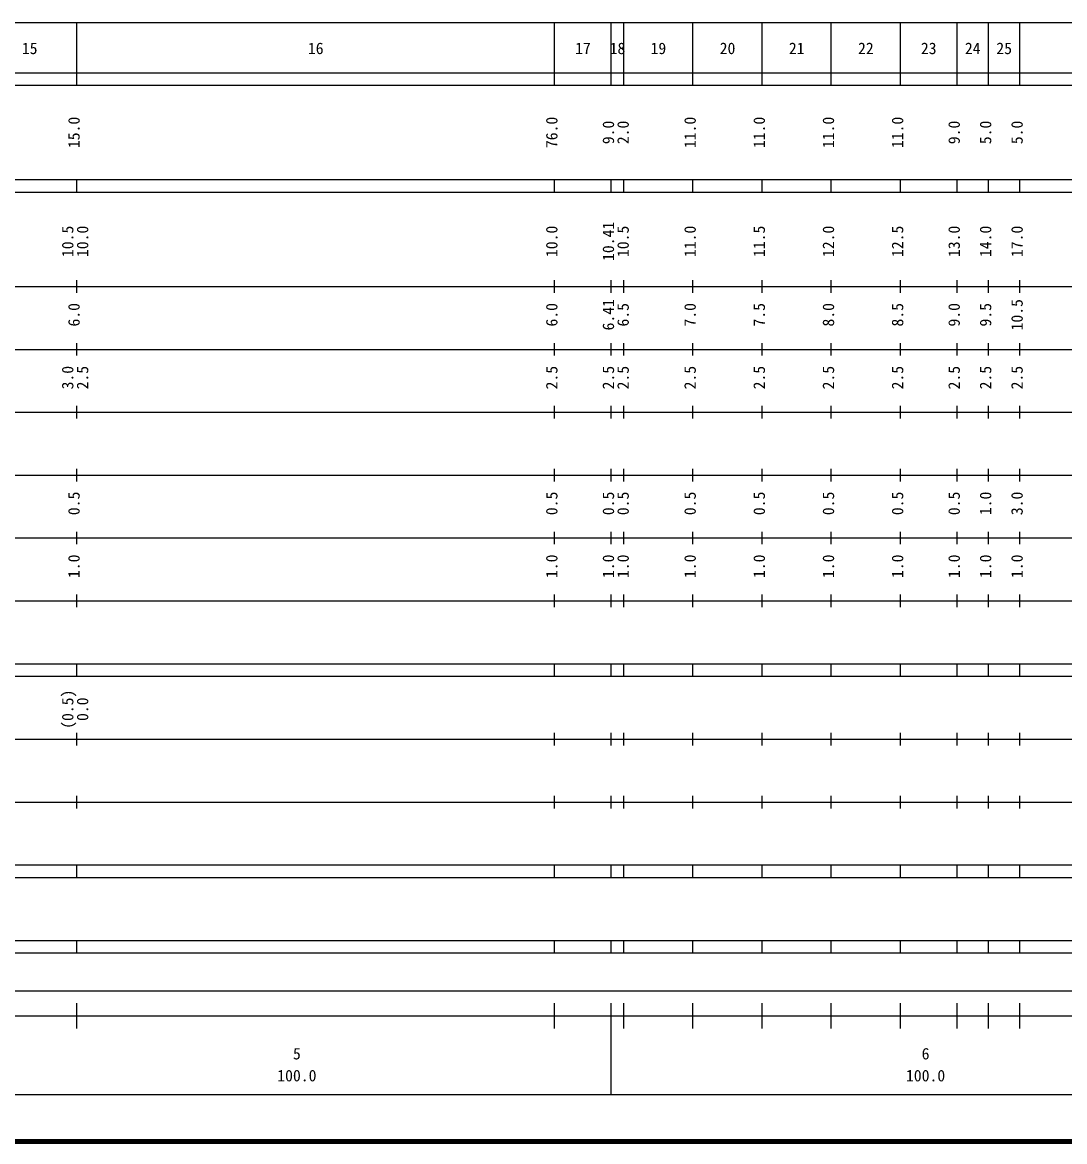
# Model space of a CAD drawing. Units: millimetres on the paper, enlarged 1000 times. Extents: x 40000 to 680000, y 20000 to 380000.
# Drawn here: x 274340 to 440115, y 20000 to 198000 of the extents above; entities that cross this region are included whole.
import ezdxf
from ezdxf.enums import TextEntityAlignment as Align

# ---------------------------------------------------------------- set-up
doc = ezdxf.new("R2010")
doc.units = ezdxf.units.MM
doc.header["$LTSCALE"] = 1000
doc.layers.add('M-TTL', color=2, linetype='Continuous', lineweight=140)
doc.layers.add('M-TTL-BAND', color=7, linetype='Continuous', lineweight=25)
doc.styles.add('ＭＳ ゴシック', font='')
doc.styles.get('ＭＳ ゴシック').set_extended_font_data('MS Gothic')

msp = doc.modelspace()

# ---------------------------------------------------------------- linework, layer by layer
at = {"layer": 'M-TTL'}
msp.add_line((40000, 20000), (680000, 20000), dxfattribs=at)
at = {"layer": 'M-TTL-BAND'}
for p, q in [((68000, 198000), (579000, 198000)), ((283000, 188000), (283000, 198000)), ((359000, 188000), (359000, 198000)), ((368000, 188000), (368000, 198000)), ((370000, 188000), (370000, 198000)), ((381000, 188000), (381000, 198000)), ((392000, 188000), (392000, 198000)), ((403000, 188000), (403000, 198000)), ((414000, 188000), (414000, 198000)), ((423000, 188000), (423000, 198000)), ((428000, 188000), (428000, 198000)), ((433000, 188000), (433000, 198000)), ((40000, 190000), (579000, 190000)), ((40000, 188000), (579000, 188000)), ((40000, 173000), (579000, 173000)), ((283000, 171000), (283000, 173000)), ((359000, 171000), (359000, 173000)), ((368000, 171000), (368000, 173000)), ((370000, 171000), (370000, 173000)), ((381000, 171000), (381000, 173000)), ((392000, 171000), (392000, 173000)), ((403000, 171000), (403000, 173000)), ((414000, 171000), (414000, 173000)), ((423000, 171000), (423000, 173000)), ((428000, 171000), (428000, 173000)), ((433000, 171000), (433000, 173000)), ((40000, 171000), (579000, 171000)), ((283000, 155000), (283000, 157000)), ((359000, 155000), (359000, 157000)), ((368000, 155000), (368000, 157000)), ((370000, 155000), (370000, 157000)), ((381000, 155000), (381000, 157000)), ((392000, 155000), (392000, 157000)), ((403000, 155000), (403000, 157000)), ((414000, 155000), (414000, 157000)), ((423000, 155000), (423000, 157000)), ((428000, 155000), (428000, 157000)), ((433000, 155000), (433000, 157000)), ((40000, 156000), (579000, 156000)), ((46000, 146000), (579000, 146000)), ((283000, 145000), (283000, 147000)), ((359000, 145000), (359000, 147000)), ((368000, 145000), (368000, 147000)), ((370000, 145000), (370000, 147000)), ((381000, 145000), (381000, 147000)), ((392000, 145000), (392000, 147000)), ((403000, 145000), (403000, 147000)), ((414000, 145000), (414000, 147000)), ((423000, 145000), (423000, 147000)), ((428000, 145000), (428000, 147000)), ((433000, 145000), (433000, 147000)), ((52000, 136000), (579000, 136000)), ((283000, 135000), (283000, 137000)), ((359000, 135000), (359000, 137000)), ((368000, 135000), (368000, 137000)), ((370000, 135000), (370000, 137000)), ((381000, 135000), (381000, 137000)), ((392000, 135000), (392000, 137000)), ((403000, 135000), (403000, 137000)), ((414000, 135000), (414000, 137000)), ((423000, 135000), (423000, 137000)), ((428000, 135000), (428000, 137000)), ((433000, 135000), (433000, 137000)), ((283000, 125000), (283000, 127000)), ((359000, 125000), (359000, 127000)), ((368000, 125000), (368000, 127000)), ((370000, 125000), (370000, 127000)), ((381000, 125000), (381000, 127000)), ((392000, 125000), (392000, 127000)), ((403000, 125000), (403000, 127000)), ((414000, 125000), (414000, 127000)), ((423000, 125000), (423000, 127000)), ((428000, 125000), (428000, 127000)), ((433000, 125000), (433000, 127000)), ((46000, 126000), (579000, 126000)), ((52000, 116000), (579000, 116000)), ((283000, 115000), (283000, 117000)), ((359000, 115000), (359000, 117000)), ((368000, 115000), (368000, 117000)), ((370000, 115000), (370000, 117000)), ((381000, 115000), (381000, 117000)), ((392000, 115000), (392000, 117000)), ((403000, 115000), (403000, 117000)), ((414000, 115000), (414000, 117000)), ((423000, 115000), (423000, 117000)), ((428000, 115000), (428000, 117000)), ((433000, 115000), (433000, 117000)), ((283000, 105000), (283000, 107000)), ((359000, 105000), (359000, 107000)), ((368000, 105000), (368000, 107000)), ((370000, 105000), (370000, 107000)), ((381000, 105000), (381000, 107000)), ((392000, 105000), (392000, 107000)), ((403000, 105000), (403000, 107000)), ((414000, 105000), (414000, 107000)), ((423000, 105000), (423000, 107000)), ((428000, 105000), (428000, 107000)), ((433000, 105000), (433000, 107000)), ((46000, 106000), (579000, 106000)), ((40000, 96000), (579000, 96000)), ((283000, 94000), (283000, 96000)), ((359000, 94000), (359000, 96000)), ((368000, 94000), (368000, 96000)), ((370000, 94000), (370000, 96000)), ((381000, 94000), (381000, 96000)), ((392000, 94000), (392000, 96000)), ((403000, 94000), (403000, 96000)), ((414000, 94000), (414000, 96000)), ((423000, 94000), (423000, 96000)), ((428000, 94000), (428000, 96000)), ((433000, 94000), (433000, 96000)), ((40000, 94000), (579000, 94000)), ((49000, 84000), (579000, 84000)), ((283000, 83000), (283000, 85000)), ((359000, 83000), (359000, 85000)), ((368000, 83000), (368000, 85000)), ((370000, 83000), (370000, 85000)), ((381000, 83000), (381000, 85000)), ((392000, 83000), (392000, 85000)), ((403000, 83000), (403000, 85000)), ((414000, 83000), (414000, 85000)), ((423000, 83000), (423000, 85000)), ((428000, 83000), (428000, 85000)), ((433000, 83000), (433000, 85000)), ((283000, 73000), (283000, 75000)), ((359000, 73000), (359000, 75000)), ((368000, 73000), (368000, 75000)), ((370000, 73000), (370000, 75000)), ((381000, 73000), (381000, 75000)), ((392000, 73000), (392000, 75000)), ((403000, 73000), (403000, 75000)), ((414000, 73000), (414000, 75000)), ((423000, 73000), (423000, 75000)), ((428000, 73000), (428000, 75000)), ((433000, 73000), (433000, 75000)), ((40000, 74000), (579000, 74000)), ((40000, 64000), (579000, 64000)), ((283000, 62000), (283000, 64000)), ((359000, 62000), (359000, 64000)), ((368000, 62000), (368000, 64000)), ((370000, 62000), (370000, 64000)), ((381000, 62000), (381000, 64000)), ((392000, 62000), (392000, 64000)), ((403000, 62000), (403000, 64000)), ((414000, 62000), (414000, 64000)), ((423000, 62000), (423000, 64000)), ((428000, 62000), (428000, 64000)), ((433000, 62000), (433000, 64000)), ((40000, 62000), (579000, 62000)), ((40000, 52000), (579000, 52000)), ((283000, 50000), (283000, 52000)), ((359000, 50000), (359000, 52000)), ((368000, 50000), (368000, 52000)), ((370000, 50000), (370000, 52000)), ((381000, 50000), (381000, 52000)), ((392000, 50000), (392000, 52000)), ((403000, 50000), (403000, 52000)), ((414000, 50000), (414000, 52000)), ((423000, 50000), (423000, 52000)), ((428000, 50000), (428000, 52000)), ((433000, 50000), (433000, 52000)), ((40000, 50000), (579000, 50000)), ((71000, 44000), (565000, 44000)), ((283000, 38000), (283000, 42000)), ((359000, 38000), (359000, 42000)), ((368000, 27500), (368000, 42000)), ((370000, 38000), (370000, 42000)), ((381000, 38000), (381000, 42000)), ((392000, 38000), (392000, 42000)), ((403000, 38000), (403000, 42000)), ((414000, 38000), (414000, 42000)), ((423000, 38000), (423000, 42000)), ((428000, 38000), (428000, 42000)), ((433000, 38000), (433000, 42000)), ((40000, 40000), (579000, 40000)), ((68000, 27500), (579000, 27500))]:
    msp.add_line(p, q, dxfattribs=at)

# ---------------------------------------------------------------- texts
at = {"layer": 'M-TTL-BAND', "style": 'ＭＳ ゴシック'}
for s, p in [('15', (275500, 192405)), ('16', (321000, 192405)), ('17', (363500, 192405)), ('18', (369000, 192405)), ('19', (375500, 192405)), ('20', (386500, 192405)), ('21', (397500, 192405)), ('22', (408500, 192405)), ('23', (418500, 192405)), ('24', (425500, 192405)), ('25', (430500, 192405)), ('5', (318000, 32523)), ('6', (418000, 32523)), ('100.0', (318000, 29033)), ('100.0', (418000, 29033))]:
    msp.add_text(s, height=1833, dxfattribs=at).set_placement(p, align=Align.BOTTOM_CENTER)
for s, p in [('15.0', (284000, 180500)), ('76.0', (360000, 180500)), ('9.0', (369000, 180500)), ('2.0', (371342, 180500)), ('11.0', (382000, 180500)), ('11.0', (393000, 180500)), ('11.0', (404000, 180500)), ('11.0', (415000, 180500)), ('9.0', (424000, 180500)), ('5.0', (429000, 180500)), ('5.0', (434000, 180500)), ('10.41', (369000, 163174)), ('10.5', (283000, 163174)), ('10.0', (285370, 163174)), ('10.0', (360000, 163174)), ('10.5', (371342, 163174)), ('11.0', (382000, 163174)), ('11.5', (393000, 163174)), ('12.0', (404000, 163174)), ('12.5', (415000, 163174)), ('13.0', (424000, 163174)), ('14.0', (429000, 163174)), ('17.0', (434000, 163174)), ('6.0', (284000, 151500)), ('6.0', (360000, 151500)), ('6.41', (369000, 151500)), ('6.5', (371342, 151500)), ('7.0', (382000, 151500)), ('7.5', (393000, 151500)), ('8.0', (404000, 151500)), ('8.5', (415000, 151500)), ('9.0', (424000, 151500)), ('9.5', (429000, 151500)), ('10.5', (434000, 151500)), ('3.0', (283000, 141500)), ('2.5', (285370, 141500)), ('2.5', (360000, 141500)), ('2.5', (369000, 141500)), ('2.5', (371342, 141500)), ('2.5', (382000, 141500)), ('2.5', (393000, 141500)), ('2.5', (404000, 141500)), ('2.5', (415000, 141500)), ('2.5', (424000, 141500)), ('2.5', (429000, 141500)), ('2.5', (434000, 141500)), ('0.5', (284000, 121500)), ('0.5', (360000, 121500)), ('0.5', (369000, 121500)), ('0.5', (371342, 121500)), ('0.5', (382000, 121500)), ('0.5', (393000, 121500)), ('0.5', (404000, 121500)), ('0.5', (415000, 121500)), ('0.5', (424000, 121500)), ('1.0', (429000, 121500)), ('3.0', (434000, 121500)), ('1.0', (284000, 111500)), ('1.0', (360000, 111500)), ('1.0', (369000, 111500)), ('1.0', (371342, 111500)), ('1.0', (382000, 111500)), ('1.0', (393000, 111500)), ('1.0', (404000, 111500)), ('1.0', (415000, 111500)), ('1.0', (424000, 111500)), ('1.0', (429000, 111500)), ('1.0', (434000, 111500)), ('(0.5)', (283000, 88764)), ('0.0', (285370, 88764))]:
    msp.add_text(s, height=1833, rotation=90, dxfattribs=at).set_placement(p, align=Align.BOTTOM_CENTER)

doc.saveas('drawing.dxf')
